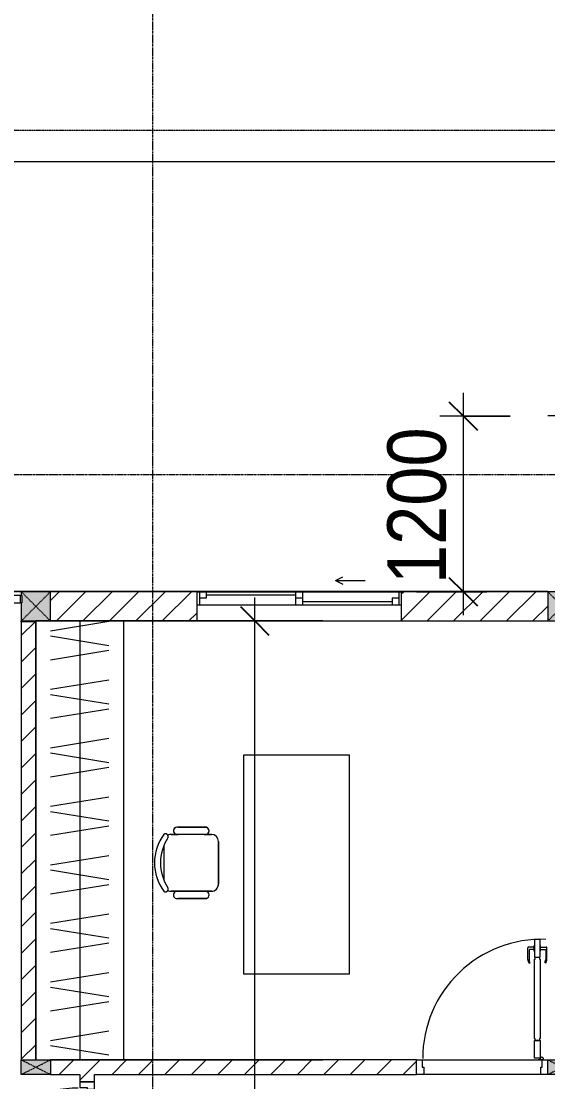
# Model space of a CAD drawing. Header units: millimetres. Extents: x 1591 to 240306, y -15958 to 82755.
# Drawn here: x 65054 to 68654, y 41187 to 48437 of the extents above; entities that cross this region are included whole.
import ezdxf

# ---------------------------------------------------------------- set-up
doc = ezdxf.new("R2010")
doc.units = ezdxf.units.MM
for name, pattern in [('Dash', [6, 3, -3]), ('Dash Dot 3_16_', [7.9375, 4.7625, -1.5875, 0, -1.5875]), ('Grid Line', [22.225, 12.7, -3.175, 3.175, -3.175])]:
    doc.linetypes.add(name, pattern=pattern)
for name, color, linetype, lineweight in [('0-1', 7, 'Continuous', 5), ('A-ANNO-DIMS', 211, 'Continuous', 9), ('A-ANNO-DIMS-160', 211, 'Continuous', 9), ('A-DETL-GENF-1', 9, 'Continuous', 9), ('A-DOOR-1', 254, 'Continuous', 9), ('A-DOOR-2', 9, 'Continuous', 9), ('A-FLOR-1', 250, 'Continuous', 9), ('A-FLOR-2', 9, 'Continuous', 9), ('A-FLOR-HRAL-1', 254, 'Continuous', 9), ('A-FLOR-HRAL-2', 9, 'Continuous', 9), ('A-GLAZ', 151, 'Continuous', 9), ('A-WALL-1', 253, 'Continuous', 18), ('A-WALL-2', 9, 'Continuous', 9), ('A-WALL-3', 113, 'Continuous', 18), ('A-WALL-PATT-1', 10, 'Continuous', 9), ('A-WALL-PATT-2', 111, 'Continuous', 9), ('G-ANNO-SYMB-1', 111, 'Dash Dot 3_16_', 18), ('I-FURN', 30, 'Continuous', 9), ('I-FURN-1', 254, 'Continuous', 9), ('M-EQPM', 50, 'Continuous', 9), ('S-COLS', 52, 'Continuous', 9), ('S-COLS-3', 254, 'Continuous', 9), ('S-COLS-4', 253, 'Continuous', 18), ('S-COLS-5', 52, 'Continuous', 18), ('S-COLS-HDLN', 52, 'Dash', 9), ('S-COLS-HDLN-1', 9, 'Dash', 9), ('S-GRID-1', 1, 'Grid Line', 9)]:
    doc.layers.add(name, color=color, linetype=linetype, lineweight=lineweight)
doc.styles.add('UTM Avo', font='UTM Avo.ttf', dxfattribs={"width": 0.9, "height": 400})
doc.dimstyles.new('1_Dim_chi_tiet_2_5', dxfattribs={"dimscale": 304.8, "dimtxt": 399.720379, "dimasz": 0.629921, "dimexe": 0.524934, "dimexo": 0.0625, "dimgap": 0.052493, "dimtad": 1, "dimdec": 0, "dimrnd": 5, "dimzin": 0, "dimdsep": 46, "dimtxsty": 'UTM Avo', "dimblk1": 'OBLIQUE', "dimblk2": 'OBLIQUE', "dimsah": 1, "dimcen": 0.09, "dimdle": 0.524934, "dimazin": 0, "dimtfac": 1, "dimtdec": 4, "dimtix": 1, "dimtmove": 0, "dimatfit": 3, "dimfxl": 1.049869, "dimfxlon": 1, "dimtvp": 1, "dimtolj": 1, "dimtzin": 0, "dimarcsym": 2})
doc.dimstyles.new('1_Dim_chi_tiet_2_5_1', dxfattribs={"dimscale": 304.8, "dimtxt": 399.720379, "dimasz": 0.629921, "dimexe": 0.524934, "dimexo": 0.0625, "dimgap": 0.052493, "dimtad": 1, "dimdec": 0, "dimrnd": 5, "dimzin": 0, "dimdsep": 46, "dimtxsty": 'UTM Avo', "dimblk1": 'OBLIQUE', "dimblk2": 'OBLIQUE', "dimsah": 1, "dimcen": 0.09, "dimdle": 0.524934, "dimazin": 0, "dimtfac": 1, "dimtdec": 4, "dimtix": 1, "dimtmove": 0, "dimatfit": 3, "dimfxl": 1.049869, "dimfxlon": 1, "dimtvp": 1, "dimtolj": 1, "dimtzin": 0, "dimarcsym": 2})
pattern_1 = [(45, (0, 0), (-90.50967, 90.50967), [])]

# ---------------------------------------------------------------- blocks, each defined once
blk = doc.blocks.new('NCV_TKTC_KET CAU_rvt-1-TKCS_MB TẦNG 3-4')
at = {"layer": 'A-FLOR-1'}
blk.add_line((54052.6, 44336.9), (54052.6, 44331.9), dxfattribs=at)
blk = doc.blocks.new('DOOR_CW_01 CANH MO-PANEL KINH - DIW_01-900x2200-CỬA GỖ VÂN LAMINATE-V109-TKCS_MB TẦNG 3-4')
at = {"layer": 'A-DETL-GENF-1'}
for p, q in [((-397, -182), (-397, -62)), ((-397, -62), (-357, -62)), ((-357, -62), (-357, -182)), ((-357, -182), (-397, -182)), ((-397, -196), (-391, -196)), ((-397, -738), (-397, -196)), ((-391, -196), (-391, -182)), ((-391, -182), (-363, -182)), ((-363, -182), (-363, -196)), ((-357, -196), (-363, -196)), ((-357, -196), (-357, -738)), ((-433.9, -711.2), (-427.3, -715.8)), ((-320.1, -711.2), (-326.7, -715.8)), ((-442, -737), (-442, -816.5)), ((-434, -799.5), (-434, -737)), ((-399, -792.2), (-399, -831.8)), ((-397, -792.2), (-399, -792.2)), ((-397, -738), (-391, -738)), ((-357, -752), (-397, -752)), ((-397, -752), (-397, -872)), ((-397, -792.2), (-397, -831.8)), ((-391, -752), (-391, -738)), ((-363, -752), (-391, -752)), ((-357, -738), (-363, -738)), ((-363, -738), (-363, -752)), ((-357, -872), (-357, -752)), ((-357, -792.2), (-357, -831.8)), ((-357, -792.2), (-355, -792.2)), ((-355, -792.2), (-355, -831.8)), ((-320, -799.5), (-320, -737)), ((-312, -737), (-312, -816.5)), ((-399, -820.5), (-438, -820.5)), ((-399, -803.5), (-430, -803.5)), ((-399, -831.8), (-397, -831.8)), ((-355, -831.8), (-357, -831.8)), ((-355, -803.5), (-324, -803.5)), ((-355, -820.5), (-316, -820.5)), ((-397, -872), (-357, -872))]:
    blk.add_line(p, q, dxfattribs=at)
blk.add_circle((-407, -60), 10, dxfattribs=at)
for centre, radius, start, end in [((-407, -60), 814, 268, 0), ((-397, -737), 45, 145, 180), ((-397, -737), 37, 145, 180), ((-357, -737), 37, 0, 35), ((-357, -737), 45, 360, 35), ((-438, -816.5), 4, 180, 270), ((-430, -799.5), 4, 180, 270), ((-324, -799.5), 4, 270, 0), ((-316, -816.5), 4, 270, 0)]:
    blk.add_arc(centre, radius, start, end, dxfattribs=at)
at = {"layer": 'A-DOOR-2'}
for p, q in [((-448.4, 50), (-400, 50)), ((-400, 50), (-400, 0)), ((400, 0), (400, 50)), ((400, 50), (450, 50)), ((450, 50), (450, -50)), ((-410, -50), (-448.4, -50)), ((-410, 0), (-410, -50)), ((-400, 0), (-410, 0)), ((-407, -50), (-382, -50)), ((410, 0), (400, 0)), ((410, -50), (410, 0)), ((450, -50), (410, -50))]:
    blk.add_line(p, q, dxfattribs=at)
blk = doc.blocks.new('TU DO LV A - TU DO LV A-901194-TKCS_MB TẦNG 3-4')
at = {"layer": 'I-FURN'}
for p, q in [((0, 0), (3000, 0)), ((4.3, -101), (68.9, -499)), ((169, -101), (104.4, -499)), ((202.5, -101), (267.1, -499)), ((404.3, -101), (468.9, -499)), ((569, -101), (504.4, -499)), ((602.5, -101), (667.1, -499)), ((804.3, -101), (868.9, -499)), ((969, -101), (904.4, -499)), ((1002.5, -101), (1067.1, -499)), ((1204.3, -101), (1268.9, -499)), ((1369, -101), (1304.4, -499)), ((1402.5, -101), (1467.1, -499)), ((1604.3, -101), (1668.9, -499)), ((1769, -101), (1704.4, -499)), ((1802.5, -101), (1867.1, -499)), ((2004.3, -101), (2068.9, -499)), ((2169, -101), (2104.4, -499)), ((2202.5, -101), (2267.1, -499)), ((2404.3, -101), (2468.9, -499)), ((2569, -101), (2504.4, -499)), ((2602.5, -101), (2667.1, -499)), ((2804.3, -101), (2868.9, -499)), ((2969, -101), (2904.4, -499)), ((0, -300), (3000, -300)), ((5, -600), (0, -600))]:
    blk.add_line(p, q, dxfattribs=at)
at = {"layer": 'I-FURN-1'}
for p, q in [((0, 0), (3000, 0)), ((5, -600), (0, -600))]:
    blk.add_line(p, q, dxfattribs=at)
blk = doc.blocks.new('BAN LV A - BAN LV A_dwg_ban hoc2-348006-TKCS_MB TẦNG 3-4')
at = {"layer": 'I-FURN'}
for p, q in [((145.8, 437.4), (-145.8, 437.4)), ((-194.4, 388.8), (-194.4, 113.4)), ((194.4, 113.4), (194.4, 388.8)), ((-243, 354.4), (-243, 162)), ((194.4, 351.4), (194.4, 150.8)), ((243.7, 162), (243.7, 354.4)), ((-120.5, 64.8), (120.5, 64.8))]:
    blk.add_line(p, q, dxfattribs=at)
at = {"layer": 'I-FURN', "flags": 128}
blk.add_lwpolyline([(-737.8, 610.5), (-737.8, 1330.5), (-154.9, 1330.5), (762.2, 1330.5), (762.2, 610.5)], close=True, dxfattribs=at)
at = {"layer": 'I-FURN'}
for centre, radius, start, end in [((-145.8, 388.8), 48.6, 90, 180), ((145.8, 388.8), 48.6, 360, 90), ((-218.7, 347.3), 25.3, 343.7398, 163.7398), ((219.4, 347.3), 25.3, 16.2602, 170.70537), ((-218.7, 154.9), 25.3, 163.7398, 16.2602), ((219.4, 154.9), 25.3, 189.29463, 16.2602), ((-180.2, 75.4), 17.8, 57.97259, 216.69006), ((-145.8, 113.4), 48.6, 180, 207.58444), ((0, 359.3), 318.2, 237.57575, 302.42425), ((180.2, 75.4), 17.8, 323.30994, 122.02741), ((145.8, 113.4), 48.6, 332.41556, 0), ((0, 324), 324, 233.1301, 306.8699)]:
    blk.add_arc(centre, radius, start, end, dxfattribs=at)
blk = doc.blocks.new('BAN LV A - BAN LV A_dwg-348005-TKCS_MB TẦNG 3-4')
at = {"extrusion": (0, 0, -1), "zscale": -1, "rotation": 180}
blk.add_blockref('BAN LV A - BAN LV A_dwg_ban hoc2-348006-TKCS_MB TẦNG 3-4', (-729, 1383.7), dxfattribs=at)
blk = doc.blocks.new('BAN LV A - BAN LV A-401069-TKCS_MB TẦNG 3-4')
at = {"layer": 'I-FURN-1'}
for p, q in [((-8.8, -53.2), (1491.2, -53.2)), ((-8.8, -773.2), (-8.8, -53.2)), ((1491.2, -53.2), (1491.2, -773.2)), ((1491.2, -773.2), (-8.8, -773.2)), ((534.6, -1029.3), (534.6, -994.9)), ((583.2, -946.3), (874.8, -946.3)), ((923.4, -994.9), (923.4, -1032.3)), ((486, -1221.7), (486, -1029.3)), ((972.7, -1029.3), (972.7, -1221.7)), ((534.6, -1270.3), (534.6, -1235.9)), ((923.4, -1232.9), (923.4, -1270.3))]:
    blk.add_line(p, q, dxfattribs=at)
for centre, radius, start, end in [((510.3, -1036.4), 25.3, 16.2602, 163.7398), ((583.2, -994.9), 48.6, 90, 180), ((874.8, -994.9), 48.6, 0, 90), ((948.4, -1036.4), 25.3, 16.2602, 170.70537), ((510.3, -1228.8), 25.3, 163.7398, 343.7398), ((948.4, -1228.8), 25.3, 189.29463, 16.2602), ((548.9, -1308.3), 17.8, 119.40397, 216.69006), ((583.2, -1270.3), 48.6, 180, 207.58444), ((874.8, -1270.3), 48.6, 332.41556, 0), ((909.2, -1308.3), 17.8, 323.30994, 60.59603), ((729, -1059.7), 324, 233.1301, 306.8699)]:
    blk.add_arc(centre, radius, start, end, dxfattribs=at)
at = {"extrusion": (0, 0, -1), "zscale": -1, "rotation": 180}
blk.add_blockref('BAN LV A - BAN LV A_dwg-348005-TKCS_MB TẦNG 3-4', (0, 0), dxfattribs=at)
blk = doc.blocks.new('Railing - 50 x 10mm-901205-TKCS_MB TẦNG 3-4')
at = {"layer": 'A-FLOR-HRAL-2'}
for p, q in [((25, 5), (-25, 5)), ((-25, 5), (-25, -5)), ((25, -5), (25, 5)), ((-25, -5), (25, -5))]:
    blk.add_line(p, q, dxfattribs=at)
blk = doc.blocks.new('Railing - Railing-883271-TKCS_MB TẦNG 3-4')
at = {"layer": 'A-FLOR-HRAL-2'}
for p, q in [((31139.1, 35251.3), (30024.1, 35251.3)), ((30024.1, 35201.3), (31139.1, 35201.3))]:
    blk.add_line(p, q, dxfattribs=at)
at = {"extrusion": (0, 0, -1), "zscale": -1, "rotation": 270}
for p in [(-30019.1, 35226.3), (-31144.1, 35226.3)]:
    blk.add_blockref('Railing - 50 x 10mm-901205-TKCS_MB TẦNG 3-4', p, dxfattribs=at)
blk = doc.blocks.new('G1_SOF - BO TRU - 100x200-746114-TKCS_MB TẦNG 3-4')
at = {"layer": 'S-COLS'}
blk.add_hatch(color=256, dxfattribs=at).paths.add_polyline_path([(50, -100), (50, 100), (-50, 100), (-50, -100)])
at = {"layer": 'S-COLS-4'}
for p, q in [((-50, 100), (50, 100)), ((-50, -100), (-50, 100)), ((50, 100), (50, -100)), ((50, -100), (-50, -100))]:
    blk.add_line(p, q, dxfattribs=at)
at = {"layer": 'S-COLS-HDLN-1'}
for p, q in [((50, -100), (-50, 100)), ((-50, -100), (50, 100))]:
    blk.add_line(p, q, dxfattribs=at)
blk = doc.blocks.new('DOOR_CW_01 CANH MO-PANEL KINH - DIG_01-900x2200-CỬA NHÔM KÍNH-901226-TKCS_MB TẦNG 3-4')
at = {"layer": 'A-DETL-GENF-1'}
for p, q in [((-397, 872), (-357, 872)), ((-397, 752), (-397, 872)), ((-357, 872), (-357, 752)), ((-442, 737), (-442, 816.5)), ((-399, 820.5), (-438, 820.5)), ((-434, 799.5), (-434, 737)), ((-399, 803.5), (-430, 803.5)), ((-399, 831.8), (-397, 831.8)), ((-399, 792.2), (-399, 831.8)), ((-397, 792.2), (-397, 831.8)), ((-357, 792.2), (-357, 831.8)), ((-355, 831.8), (-357, 831.8)), ((-355, 792.2), (-355, 831.8)), ((-355, 820.5), (-316, 820.5)), ((-355, 803.5), (-324, 803.5)), ((-320, 799.5), (-320, 737)), ((-312, 737), (-312, 816.5)), ((-397, 792.2), (-399, 792.2)), ((-357, 752), (-397, 752)), ((-397, 738), (-391, 738)), ((-397, 738), (-397, 196)), ((-363, 752), (-391, 752)), ((-391, 752), (-391, 738)), ((-363, 738), (-363, 752)), ((-357, 738), (-363, 738)), ((-357, 792.2), (-355, 792.2)), ((-357, 196), (-357, 738)), ((-433.9, 711.2), (-427.3, 715.8)), ((-320.1, 711.2), (-326.7, 715.8)), ((-397, 196), (-391, 196)), ((-357, 182), (-397, 182)), ((-397, 182), (-397, 62)), ((-391, 196), (-391, 182)), ((-391, 182), (-363, 182)), ((-357, 196), (-363, 196)), ((-363, 182), (-363, 196)), ((-357, 62), (-357, 182)), ((-397, 62), (-357, 62))]:
    blk.add_line(p, q, dxfattribs=at)
blk.add_circle((-407, 60), 10, dxfattribs=at)
for centre, radius, start, end in [((-407, 60), 814, 360, 92), ((-438, 816.5), 4, 90, 180), ((-430, 799.5), 4, 90, 180), ((-324, 799.5), 4, 360, 90), ((-316, 816.5), 4, 0, 90), ((-397, 737), 45, 180, 215), ((-397, 737), 37, 180, 215), ((-357, 737), 37, 325, 0), ((-357, 737), 45, 325, 0)]:
    blk.add_arc(centre, radius, start, end, dxfattribs=at)
at = {"layer": 'A-DOOR-2'}
for p, q in [((-410, 50), (-450, 50)), ((-450, 50), (-450, -50)), ((-410, 0), (-410, 50)), ((-400, 0), (-410, 0)), ((-407, 50), (-382, 50)), ((-400, -50), (-400, 0)), ((410, 0), (400, 0)), ((400, 0), (400, -50)), ((450, 50), (410, 50)), ((410, 50), (410, 0)), ((450, -50), (450, 50)), ((-450, -50), (-400, -50)), ((400, -50), (450, -50))]:
    blk.add_line(p, q, dxfattribs=at)
blk = doc.blocks.new('NCV_TKTC_TANG 3 - 4_rvt-2-TKCS_MB TẦNG 3-4')
at = {"layer": 'A-WALL-PATT-1'}
h = blk.add_hatch(dxfattribs=at)
h.set_pattern_fill('FP_1', color=256, style=0, pattern_type=2)
h.set_pattern_definition(pattern_1)
h.paths.add_polyline_path([(54152.6, 41336.9), (54152.6, 44331.9), (54052.6, 44331.9), (54052.6, 41336.9)])
h = blk.add_hatch(dxfattribs=at)
h.set_pattern_fill('FP_1', color=256, style=0, pattern_type=2)
h.set_pattern_definition(pattern_1)
h.paths.add_polyline_path([(54552.6, 41236.9), (56754.2, 41236.9), (56754.2, 41336.9), (54252.6, 41336.9), (54252.6, 41236.9), (54502.7, 41236.9)])
h = blk.add_hatch(dxfattribs=at)
h.set_pattern_fill('FP_1', color=256, style=0, pattern_type=2)
h.set_pattern_definition(pattern_1)
h.paths.add_polyline_path([(54452.6, 40236.9), (54552.6, 40236.9), (54552.6, 40286.9), (54452.6, 40286.9)])
h.paths.add_polyline_path([(54552.6, 41186.9), (54552.6, 41236.9), (54452.6, 41236.9), (54452.6, 41186.9), (54502.7, 41186.9)])
at = {"layer": 'A-FLOR-2'}
for p, q in [((54052.6, 44331.9), (54052.6, 44336.9)), ((54252.6, 44336.9), (54152.6, 44336.9)), ((54152.6, 44336.9), (54152.6, 44331.9)), ((54152.6, 44331.9), (54152.6, 41336.9)), ((54752.6, 44336.9), (54252.6, 44336.9)), ((55252.6, 44336.9), (54752.6, 44336.9)), ((56114.7, 44336.9), (55252.6, 44336.9)), ((54152.6, 41336.9), (54252.6, 41336.9)), ((54252.6, 41336.9), (54752.6, 41336.9)), ((54752.6, 41336.9), (56114.7, 41336.9)), ((56794.2, 41336.9), (57614.2, 41336.9)), ((57604.2, 41236.9), (56804.2, 41236.9))]:
    blk.add_line(p, q, dxfattribs=at)
at = {"layer": 'A-WALL-1'}
for p, q in [((54052.6, 44331.9), (54052.6, 41336.9)), ((54152.6, 44331.9), (54052.6, 44331.9)), ((54152.6, 41336.9), (54152.6, 44331.9)), ((56754.2, 41336.9), (54252.6, 41336.9)), ((56754.2, 41236.9), (56754.2, 41336.9)), ((54252.6, 41236.9), (54452.6, 41236.9)), ((54452.6, 41236.9), (54452.6, 41186.9)), ((54452.6, 41186.9), (54552.6, 41186.9)), ((54552.6, 41236.9), (56754.2, 41236.9)), ((54552.6, 41186.9), (54552.6, 41236.9))]:
    blk.add_line(p, q, dxfattribs=at)
at = {"layer": 'A-WALL-2'}
for p, q in [((56794.2, 41336.9), (57614.2, 41336.9)), ((57604.2, 41236.9), (56804.2, 41236.9))]:
    blk.add_line(p, q, dxfattribs=at)
at = {"layer": 'A-DOOR-1'}
for name, p, rotation in [('DOOR_CW_01 CANH MO-PANEL KINH - DIW_01-900x2200-CỬA GỖ VÂN LAMINATE-V109-TKCS_MB TẦNG 3-4', (57204.2, 41286.9), 180), ('DOOR_CW_01 CANH MO-PANEL KINH - DIG_01-900x2200-CỬA NHÔM KÍNH-901226-TKCS_MB TẦNG 3-4', (54502.6, 40736.9), 90.0000000000011)]:
    blk.add_blockref(name, p, dxfattribs=dict(at, rotation=rotation))
at = {"layer": 'A-FLOR-HRAL-1'}
blk.add_blockref('Railing - Railing-883271-TKCS_MB TẦNG 3-4', (22908.5, 9260.7), dxfattribs=at)
at = {"layer": 'I-FURN-1'}
for name, p, rotation in [('TU DO LV A - TU DO LV A-901194-TKCS_MB TẦNG 3-4', (54752.6, 44336.9), 270.0000000000002), ('BAN LV A - BAN LV A-401069-TKCS_MB TẦNG 3-4', (56347.4, 43412.7), 270.0000000000005)]:
    blk.add_blockref(name, p, dxfattribs=dict(at, rotation=rotation))
at = {"layer": 'S-COLS-3', "rotation": 270.0000000000007}
for p in [(54152.6, 41286.9), (57752.6, 41286.9)]:
    blk.add_blockref('G1_SOF - BO TRU - 100x200-746114-TKCS_MB TẦNG 3-4', p, dxfattribs=at)
blk = doc.blocks.new('1_FAMILY RVT - W01-WxH 1400x1400xmm-389822-TKCS_MB TẦNG 3-4')
at = {"layer": 'A-GLAZ'}
for p, q in [((248.4, 172.39), (299.2, 197.79)), ((248.4, 172.39), (299.2, 146.99)), ((248.4, 172.39), (451.6, 172.39)), ((-700, 96.19), (-700, -103.81)), ((700, 96.19), (-700, 96.19)), ((-700, 96.19), (-636.5, 96.19)), ((-680.95, 96.19), (-680.95, 7.29)), ((-636.5, 96.19), (-22.225, 96.19)), ((-636.5, 96.19), (-636.5, 51.74)), ((-636.5, 73.965), (-22.225, 73.965)), ((-22.225, 7.29), (-22.225, 96.19)), ((-22.225, 96.19), (22.225, 96.19)), ((22.225, 96.19), (680.95, 96.19)), ((22.225, 96.19), (22.225, 7.29)), ((680.95, 96.19), (700, 96.19)), ((680.95, 96.19), (680.95, 7.29)), ((700, -103.81), (700, 96.19)), ((-700, 7.29), (-680.95, 7.29)), ((-636.5, 51.74), (-680.95, 51.74)), ((-680.95, 7.29), (-22.225, 7.29)), ((22.225, 51.74), (-22.225, 51.74)), ((-22.225, 7.29), (22.225, 7.29)), ((22.225, 29.515), (636.5, 29.515)), ((22.225, 7.29), (636.5, 7.29)), ((636.5, 51.74), (636.5, 7.29)), ((680.95, 51.74), (636.5, 51.74)), ((636.5, 7.29), (700, 7.29)), ((-700, -103.81), (700, -103.81))]:
    blk.add_line(p, q, dxfattribs=at)
blk = doc.blocks.new('G1_SOF - BO TRU - 200x200-V25-TKCS_MB TẦNG 3-4')
at = {"layer": 'S-COLS'}
blk.add_hatch(color=256, dxfattribs=at).paths.add_polyline_path([(-95.2, -100), (100, -100), (100, 100), (-100, 100), (-100, 75.1), (-95.2, 75.1), (-95.2, 25.1), (-100, 25.1), (-100, -100)])
at = {"layer": 'S-COLS-5'}
for p, q in [((100, 100), (-100, 100)), ((-100, 100), (-100, 75.1)), ((100, -100), (100, 100)), ((-100, 25.1), (-100, -100)), ((-100, -100), (100, -100))]:
    blk.add_line(p, q, dxfattribs=at)
at = {"layer": 'S-COLS-HDLN'}
for p, q in [((100, 100), (-100, -100)), ((-100, 100), (100, -100))]:
    blk.add_line(p, q, dxfattribs=at)
blk = doc.blocks.new('G1_SOF - BO TRU - 200x200-3054293-TKCS_MB TẦNG 3-4')
at = {"layer": 'S-COLS'}
blk.add_hatch(color=256, dxfattribs=at).paths.add_polyline_path([(100, -100), (100, 100), (-100, 100), (-100, -100)])
at = {"layer": 'S-COLS-5'}
for p, q in [((100, 100), (-100, 100)), ((-100, 100), (-100, -100)), ((100, -100), (100, 100)), ((-100, -100), (100, -100))]:
    blk.add_line(p, q, dxfattribs=at)
at = {"layer": 'S-COLS-HDLN'}
for p, q in [((100, 100), (-100, -100)), ((-100, 100), (100, -100))]:
    blk.add_line(p, q, dxfattribs=at)
blk = doc.blocks.new('TKTC_XREF_251221_MB TANG 2-7 - TKTC_XREF_251221_MB TANG 2-7-2039446-TKCS_MB TẦNG 3-4')
at = {"layer": 'M-EQPM'}
for p, q in [((27475, 28502.1), (24000, 28502.1)), ((24000, 27302.1), (19275, 27302.1))]:
    blk.add_line(p, q, dxfattribs=at)
blk = doc.blocks.new('DIMBLOCK19-TKCS_MB TẦNG 3-4')
at = {"layer": 'A-ANNO-DIMS-160'}
for p, q in [((68076.5, 44376.9), (68076.5, 45897.4)), ((68396.5, 45737.4), (67916.5, 45737.4)), ((68076.5, 45737.4), (68396.5, 45737.4)), ((67756.5, 44536.9), (68236.5, 44536.9)), ((68076.5, 44536.9), (67756.5, 44536.9))]:
    blk.add_line(p, q, dxfattribs=at)
at = {"layer": 'A-ANNO-DIMS-160', "lineweight": 25}
for p, q in [((68076.5, 45737.4), (67980.5, 45833.4)), ((68076.5, 45737.4), (68172.5, 45641.4)), ((68076.5, 44536.9), (67980.5, 44632.9)), ((68076.5, 44536.9), (68172.5, 44440.9))]:
    blk.add_line(p, q, dxfattribs=at)
at = {"layer": 'A-ANNO-DIMS-160', "color": 0, "insert": (67556.9, 44589.4), "char_height": 400, "width": 1314.636, "attachment_point": 1, "rotation": 90, "line_spacing_factor": 1.110334, "style": 'UTM Avo'}
blk.add_mtext('1200', dxfattribs=at)
blk = doc.blocks.new('_Oblique')
at = {"color": 0, "linetype": 'ByBlock', "lineweight": -2}
blk.add_line((-0.5, -0.5), (0.5, 0.5), dxfattribs=at)
blk = doc.blocks.new('DIMBLOCK37-TKCS_MB TẦNG 3-4')
at = {"layer": 'A-ANNO-DIMS-160'}
for p, q in [((59853.9, 47797.1), (59853.9, 47317.1)), ((59853.9, 47477.1), (59853.9, 47797.1)), ((123054, 47797.1), (123054, 47317.1)), ((123054, 47477.1), (123054, 47797.1)), ((59693.9, 47477.1), (123214, 47477.1))]:
    blk.add_line(p, q, dxfattribs=at)
at = {"layer": 'A-ANNO-DIMS-160', "lineweight": 25}
for p, q in [((59853.9, 47477.1), (59949.9, 47573.1)), ((123054, 47477.1), (123150, 47573.1)), ((59853.9, 47477.1), (59757.9, 47381.1)), ((123054, 47477.1), (122958, 47381.1))]:
    blk.add_line(p, q, dxfattribs=at)
at = {"layer": 'A-ANNO-DIMS-160', "color": 0, "insert": (90769.2, 47996.8), "char_height": 400, "width": 1643.295, "attachment_point": 1, "line_spacing_factor": 1.110334, "style": 'UTM Avo'}
blk.add_mtext('63200', dxfattribs=at)
blk = doc.blocks.new('DIMBLOCK385-TKCS_MB TẦNG 3-4')
at = {"layer": 'A-ANNO-DIMS-160'}
for p, q in [((66651.2, 35577.4), (66651.2, 44496.9)), ((66331.2, 44336.9), (66811.2, 44336.9)), ((66651.2, 44336.9), (66331.2, 44336.9)), ((66331.2, 35737.4), (66811.2, 35737.4)), ((66651.2, 35737.4), (66331.2, 35737.4))]:
    blk.add_line(p, q, dxfattribs=at)
at = {"layer": 'A-ANNO-DIMS-160', "lineweight": 25}
for p, q in [((66651.2, 44336.9), (66555.2, 44432.9)), ((66651.2, 44336.9), (66747.2, 44240.9)), ((66651.2, 35737.4), (66555.2, 35833.4)), ((66651.2, 35737.4), (66747.2, 35641.4))]:
    blk.add_line(p, q, dxfattribs=at)
at = {"layer": 'A-ANNO-DIMS-160', "color": 0, "insert": (66131.6, 39489.4), "char_height": 400, "width": 1314.636, "attachment_point": 1, "rotation": 90, "line_spacing_factor": 1.110334, "style": 'UTM Avo'}
blk.add_mtext('8600', dxfattribs=at)

msp = doc.modelspace()

# ---------------------------------------------------------------- hatches: boundary and pattern name
at = {"layer": 'A-WALL-PATT-2'}
h = msp.add_hatch(dxfattribs=at)
h.set_pattern_fill('FP_1', color=256, style=0, pattern_type=2)
h.set_pattern_definition([(45, (11001.35, 0), (-90.50967, 90.50967), [])])
h.paths.add_polyline_path([(68653.9, 44336.9), (68653.9, 44536.9), (67653.9, 44536.9), (67653.9, 44336.9)])
h.paths.add_polyline_path([(65253.9, 44336.9), (66253.9, 44336.9), (66253.9, 44536.9), (65253.9, 44536.9), (65253.9, 44370.3)])
h.paths.add_polyline_path([(65053.9, 44336.9), (65053.9, 44336.9), (65053.9, 44462)])
h.paths.add_polyline_path([(65053.9, 44512), (65053.9, 44512), (65053.9, 44536.9)])

# ---------------------------------------------------------------- linework, layer by layer
at = {"layer": 'A-WALL-3'}
for p, q in [((66253.9, 44536.9), (65253.9, 44536.9)), ((68653.9, 44536.9), (67653.9, 44536.9)), ((65253.9, 44336.9), (66253.9, 44336.9)), ((67653.9, 44336.9), (68653.9, 44336.9))]:
    msp.add_line(p, q, dxfattribs=at)
at = {"layer": 'G-ANNO-SYMB-1'}
msp.add_line((39749.2, 47691.5), (145928.2, 47691.5), dxfattribs=at)
at = {"layer": 'S-GRID-1'}
for p, q in [((65953.9, 19175.3), (65953.9, 76690.4)), ((139245.7, 45336.9), (45492.6, 45336.9)), ((137213.7, 44536.9), (47524.6, 44536.9))]:
    msp.add_line(p, q, dxfattribs=at)

# ---------------------------------------------------------------- block references
at = {"layer": '0-1'}
for name in ['NCV_TKTC_KET CAU_rvt-1-TKCS_MB TẦNG 3-4', 'NCV_TKTC_TANG 3 - 4_rvt-2-TKCS_MB TẦNG 3-4']:
    msp.add_blockref(name, (11001.4, 0), dxfattribs=at)
at = {"layer": 'A-GLAZ'}
msp.add_blockref('1_FAMILY RVT - W01-WxH 1400x1400xmm-389822-TKCS_MB TẦNG 3-4', (66953.9, 44440.7), dxfattribs=at)
at = {"layer": 'M-EQPM'}
msp.add_blockref('TKTC_XREF_251221_MB TANG 2-7 - TKTC_XREF_251221_MB TANG 2-7-2039446-TKCS_MB TẦNG 3-4', (44653.9, 17236.9), dxfattribs=at)
at = {"layer": 'S-COLS'}
for name, p in [('G1_SOF - BO TRU - 200x200-V25-TKCS_MB TẦNG 3-4', (65153.9, 44436.9)), ('G1_SOF - BO TRU - 200x200-3054293-TKCS_MB TẦNG 3-4', (68753.9, 44436.9))]:
    msp.add_blockref(name, p, dxfattribs=at)

# ---------------------------------------------------------------- dimensions: what is measured, and where the dimension line sits
at = {"layer": 'A-ANNO-DIMS'}
dim = msp.add_linear_dim(base=(123054, 47477.1), p1=(59853.9, 47797.1), p2=(123054, 47797.1), dimstyle='1_Dim_chi_tiet_2_5', override={"dimpost": '<>', "dimfxl": 63200.07133}, dxfattribs=at)
dim.commit()
dim.dimension.update_dxf_attribs({"geometry": 'DIMBLOCK37-TKCS_MB TẦNG 3-4', "text_midpoint": (91454, 47700.1)})
for base, p1, p2, dimstyle, override, picture, middle in [((68076.5221, 45737.3629), (67756.5221, 44536.936), (68396.5221, 45737.3629), '1_Dim_chi_tiet_2_5', {"dimpost": '<>', "dimfxl": 1360.376623}, 'DIMBLOCK19-TKCS_MB TẦNG 3-4', (67853.53, 45137.1494)), ((66651.2086, 44336.936), (66331.2086, 35737.3629), (66331.2086, 44336.936), '1_Dim_chi_tiet_2_5_1', {"dimpost": '<>', "dimfxl": 8599.573178}, 'DIMBLOCK385-TKCS_MB TẦNG 3-4', (66428.2165, 40037.1494))]:
    dim = msp.add_linear_dim(base=base, p1=p1, p2=p2, angle=90, dimstyle=dimstyle, override=override, dxfattribs=at)
    dim.commit()
    dim.dimension.update_dxf_attribs({"geometry": picture, "text_midpoint": middle})

doc.saveas('drawing.dxf')
